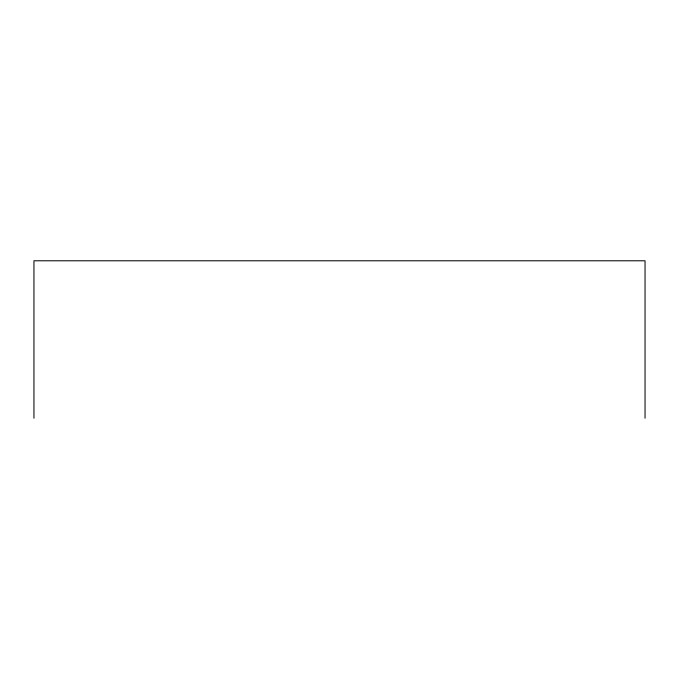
<?xml version="1.0" encoding="UTF-8"?>
<svg xmlns="http://www.w3.org/2000/svg" width="679" height="679" viewBox="0 0 679 679"><rect width="100%" height="100%" fill="white"/><g stroke="black" fill="none" stroke-linecap="round" stroke-linejoin="round"><path stroke-width="1.02" d="M645.05 418.213L645.05 260.787L33.95 260.787L33.95 418.213"/></g></svg>
